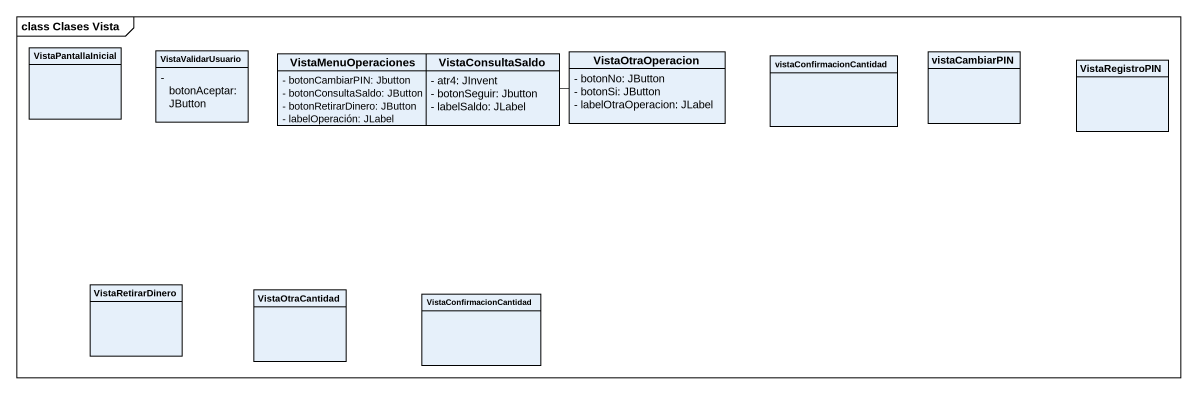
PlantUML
@startuml
mainframe class Clases Vista
hide circle
hide empty members
skinparam classAttributeIconSize 0
class VistaPantallaInicial
class VistaValidarUsuario {
  - botonAceptar: JButton
}
class VistaMenuOperaciones {
  - botonCambiarPIN: Jbutton
  - botonConsultaSaldo: JButton
  - botonRetirarDinero: JButton
  - labelOperación: JLabel
}
class VistaConsultaSaldo {
  - atr4: JInvent
  - botonSeguir: Jbutton
  - labelSaldo: JLabel
}
class VistaOtraOperacion {
  - botonNo: JButton
  - botonSi: JButton
  - labelOtraOperacion: JLabel
}
class vistaConfirmacionCantidad
class vistaCambiarPIN
class VistaRegistroPIN
class VistaRetirarDinero
class VistaOtraCantidad
class VistaConfirmacionCantidad
VistaConsultaSaldo -left- VistaMenuOperaciones
VistaOtraOperacion -left- VistaConsultaSaldo
@enduml
